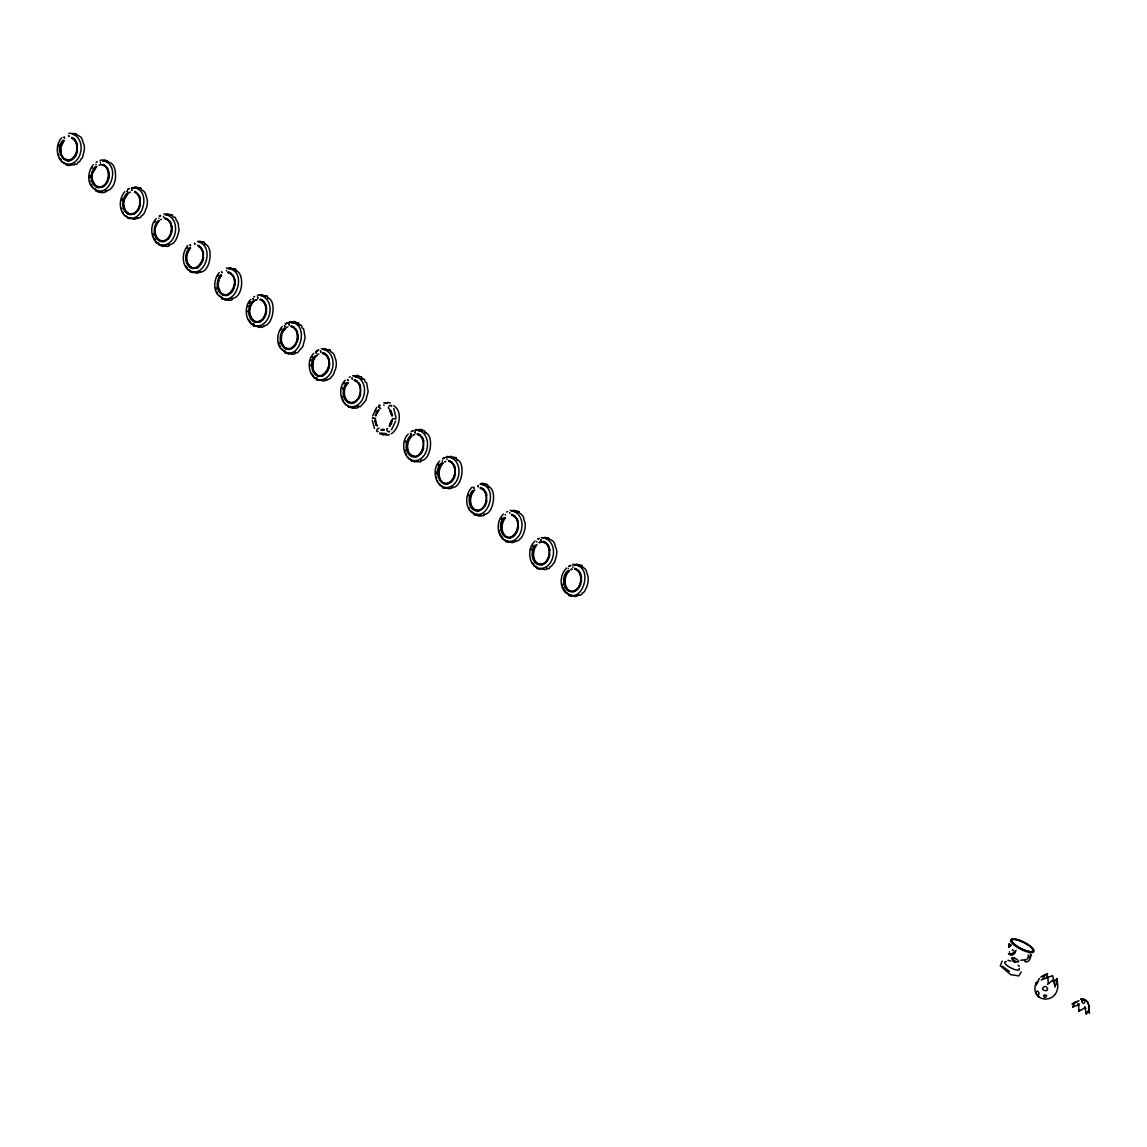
<?xml version="1.0" encoding="UTF-8"?>
<svg xmlns="http://www.w3.org/2000/svg" width="1147" height="1147" viewBox="0 0 1147 1147"><rect width="100%" height="100%" fill="white"/><g stroke="black" fill="none" stroke-linecap="round" stroke-linejoin="round"><path stroke-width="1.5" d="M342.265 387.6L342.394 388.79M405.221 442.054L405.493 440.993M468.205 495.948L468.478 494.887M531.19 549.829L531.462 548.768M89.953 180.681L90.126 181.713M278.893 342.336L279.467 343.77M341.878 396.231L342.451 397.651M404.862 450.111L405.436 451.545M436.347 477.066L436.534 478.098M1057.864 986.004L1056.788 978.592L1054.15 981.918M1088.833 1011.41L1089.349 1012.959L1089.091 1007.855M1053.089 980.9L1053.147 979.968L1047.469 984.456M1088.56 1007.496L1088.718 1009.948L1086.381 1014.077L1084.646 1006.908M60.705 148.465L61.006 154.071M92.219 174.272L91.989 177.713M92.19 175.405L92.075 178.846M123.475 203.521L123.948 200.08M186.674 256.24L186.459 258.548M249.444 311.296L250.247 306.765M285.216 348.272L281.445 342.681L281.416 334.809M281.072 338.179L282.133 332.644L285.116 328.228M312.902 361.749L313.274 370.639L317.59 375.729M344.129 390.969L344.774 397.593L348.201 402.167M1041.175 979.997L1047.985 977.273L1048.2 983.094M1079.485 1004.227L1078.567 1006.277L1078.954 1011.41L1084.589 1007.84M91.143 184.194L92.09 186.072M154.128 238.074L155.562 240.139M217.113 291.969L217.443 293.546M280.097 345.864L280.427 347.441M343.082 399.744L343.555 401.421M406.067 453.638L406.54 455.302M437.552 480.579L437.566 481.797M469.051 507.519L469.524 509.196M155.046 229.314L155.203 228.167M186.531 256.254L187.262 252.87M203.664 257.372L202.933 260.77M234.992 285.474L234.963 279.739M249.516 310.134L249.673 308.987M266.649 311.253L265.918 314.665M297.976 339.354L298.12 334.738M312.629 364.015L312.787 362.925M518.415 527.964L518.129 521.168M581.4 581.859L581.371 576.124M500.637 533.771L500.551 535.692M563.621 587.665L563.851 589.931M1016.084 950.218L1014.579 953.673L1012.17 954.935M1009.002 943.651L1008.801 946.963M1057.348 984.456L1057.061 980.556L1054.896 987.137M1089.349 1012.959L1089.033 1008.514M60.977 146.199C59.744 151.519 61.135 159.247 67.272 160.738M60.863 147.361L63.96 140.35M77.537 150.744L76.562 154.071M92.348 174.315L92.463 173.14M108.779 178.832L109.166 173.082L107.99 168.91M140.522 204.639L138.529 209.944L135.776 213.055M171.763 232.712L171.978 225.859M186.818 255.15L189.929 248.125M218.317 282.09L219.622 277.732M344.717 387.586L344.186 395.5M344.286 389.865L344.516 388.79M391.6 420.046L389.134 425.938M392.202 421.322L392.446 420.189M455.187 475.216L455.144 467.273M486.93 501.024L484.937 506.329M549.9 554.904L547.305 561.127M372.617 415.902L376.761 407.185M391.858 420.318L389.636 425.809M395.643 421.078L391.5 429.795M1035.856 983.553C1029.59 1001.503 1056.072 1005.432 1057.763 986.893M1037.289 983.094L1037.49 982.334M1008.729 947.465L1009.546 943.995M91.817 168.308L92.29 167.362M154.802 222.188L155.275 221.256M217.772 276.083L218.747 274.893M249.415 302.478L249.286 303.697M280.757 329.978L281.732 328.788M312.4 356.359L312.271 357.592M343.742 383.858L344.717 382.668M532.839 544.968L532.738 546.89M247.236 310.837L247.193 311.927M310.22 364.717L310.177 365.821M92.577 173.226L96.162 166.559M155.447 227.034L155.763 225.93M218.747 279.811L218.045 286.621M250.032 307.955L251.107 304.672M297.733 340.501L294.707 346.394M313.016 361.835L313.231 360.645M328.902 368.545L329.705 363.986L328.845 358.481M360.717 394.382L359.986 396.575M375.169 415.515L377.521 410.454M375.886 415.644L376.202 414.54M376.001 415.73L377.621 411.501M423.702 448.276L422.971 450.456M1015.31 950.92L1012.041 954.892M153.139 233.916L153.11 235.608M216.123 287.811L216.095 289.488M499.547 530.301L499.519 531.993M562.532 584.196L562.503 585.873M1046.652 973.817L1047.483 973.731L1046.537 977.961M1035.942 983.28L1037.519 981.502M1037.189 983.366L1037.375 982.836M1035.77 983.811L1036.056 982.965M384.102 405.407L383.801 404.862M1042.666 979.165L1045.462 974.506L1044.358 974.692M1078.725 1004.786L1072.674 1006.937L1074.825 1002.707L1076.961 1001.446M61.393 145.225L63.96 140.694M92.893 172.179L96.85 166.329M108.449 179.936L107.574 182.043M124.378 199.119L128.335 193.27M171.433 233.83L168.752 238.619L164.623 241.415M234.418 287.725L231.737 292.499L227.593 295.309M313.332 360.789L314.636 357.606M344.817 387.729L347.383 382.84M391.873 422.44L390.998 424.533M454.857 476.335L453.983 478.428M517.842 530.215L515.146 535.004M580.425 585.171L580.826 584.11M1021.26 971.996L1018.837 975.868L1010.794 974.706L1000.313 965.745L1002.177 961.071M1052.372 975.882L1047.383 977.373M128.278 189.456L129.037 188.409M159.777 216.396L160.537 215.349M285.746 324.171L286.951 323.024M317.232 351.111L318.436 349.978M443.201 458.886L444.405 457.753M156.25 225.041L159.103 220.826M187.75 251.996L190.603 247.766M202.532 261.846L198.761 266.936M219.235 278.936L221.428 275.065M250.734 305.876L252.254 302.822M265.043 316.758L265.516 315.74M282.219 332.816L285.073 328.601M313.719 359.771L315.898 355.9M328.013 370.653L328.501 369.621M345.204 386.711L348.057 382.496M376.689 413.651L378.868 410.139M59.099 144.608L58.97 146.3M122.069 198.503L121.955 200.18M247.795 306.765L248.469 305.862M310.765 360.645L311.454 359.742M1009.202 946.017L1010.034 944.483M1078.954 1011.41L1079.685 1010.048M76.089 155.089C67.702 170.96 52.074 149.397 63.271 140.178M359.513 397.593L355.427 402.21M421.953 452.448L422.497 451.488M579.952 586.203L578.131 588.884M1013.934 952.024L1011.941 954.003L1009.26 953.243M90.111 175.563L90.011 177.728M436.52 471.947L436.419 474.127M1009.36 971.423L1002.492 966.247M107.029 183.004L103.488 186.66M220.21 277.044L221.414 275.409M251.695 303.984L253.616 301.288M263.882 318.622L264.498 317.733M327.469 371.614L323.11 375.714M389.851 426.397L390.453 425.508M452.836 480.292L453.438 479.389M534.989 545.169C530.244 551.162 531.104 563.621 539.907 565.098M99.99 160.809C101.065 158.272 107.216 162.458 102.628 160.881M257.458 295.539L258.39 294.736L261.373 295.496M288.944 322.479L289.89 321.676L292.858 322.45M389.277 434.326C388.202 436.864 382.051 432.677 386.639 434.254M414.913 430.254L415.859 429.451L419.085 430.483M445.825 457.366L447.344 456.391L450.312 457.166M572.367 564.969L573.314 564.166L576.281 564.941M395.901 418.899L392.561 418.669M1039.34 978.463L1036.185 985.216M1008.5 946.39L1010.22 944.856M1008.987 946.533L1011.052 944.884M61.809 137.783C53.12 145.913 57.364 167.634 71.601 163.763C83.473 159.247 85.007 137.712 71.917 133.884M93.308 164.724C87.387 171.204 86.355 186.144 95.76 189.441M124.794 191.678C119.087 198.345 118.342 210.03 125.295 216.095M156.279 218.618C147.031 226.991 152.623 249.86 167.161 244.168C178.402 238.705 179.018 216.955 165.283 214.561M157.756 221.013C152.723 226.662 152.637 238.046 160.308 241.415M187.778 245.558C182.072 252.225 181.326 263.91 188.28 269.975M189.241 247.967C184.423 253.487 184.122 264.011 190.99 268.025M219.263 272.499C213.356 278.979 212.324 293.933 221.729 297.216M220.74 274.907C215.708 280.556 215.622 291.926 223.292 295.309M250.763 299.453C242.074 307.582 246.304 329.289 260.555 325.433C272.413 320.916 273.961 299.381 260.856 295.539M282.248 326.393C276.255 332.845 275.251 348.602 285.216 351.125M313.748 353.333C304.5 361.706 310.077 384.589 324.615 378.897C335.856 373.42 336.472 351.685 322.751 349.29M315.21 355.742C308.342 361.979 311.769 379.6 322.924 375.8M315.253 357.018L316.558 355.541M345.233 380.288C335.985 388.647 341.562 411.529 356.1 405.837C367.341 400.36 367.958 378.625 354.237 376.23M346.695 382.682C341.677 388.331 341.591 399.701 349.262 403.084M347.426 383.815L348.086 382.998M378.223 410.612L378.883 409.794M408.217 434.168C398.97 442.541 404.547 465.424 419.085 459.718C430.77 454.241 430.756 430.942 416.103 430.111M421.336 453.352L416.547 456.965M439.702 461.108C429.838 469.768 436.993 493.769 451.631 486.099C462.728 479.79 461.452 456.219 446.47 457.209M472.664 490.457C466.915 496.393 467.947 510.73 477.783 511.204M504.15 517.397C495.576 524.437 503.418 544.882 514.444 535.735M504.838 517.914C500.278 523.175 499.992 532.911 506.357 536.911L507.289 537.326M505.54 517.727C501.382 522.616 500.68 530.717 504.981 535.735M536.323 544.854C531.764 550.116 531.491 559.851 537.843 563.865L537.283 563.521M537.04 544.667C531.419 550.402 532.308 565.285 542.058 564.496L541.413 564.654C550.302 562.116 552.567 548.108 545.341 542.56M1040.773 977.101L1045.462 974.506M1073.793 1003.568L1072.259 1004.041L1075.857 1001.632M411.974 431.329L412.92 430.799M537.943 539.119L538.875 538.588M569.428 566.059L570.374 565.528M1043.999 995.324C1043.11 1000.815 1050.351 993.746 1044.057 995.281M1028.916 957.645L1031.253 954.949M375.714 409.866L375.255 411.486M438.699 463.746L438.226 465.367M501.683 517.641L501.21 519.261M95.488 166.387C89.724 171.835 89.351 183.979 97.323 187.535M126.973 193.341C121.424 198.675 120.851 209.915 128.005 214.131M127.661 193.499C122.328 198.789 121.539 209.93 128.636 214.059M159.146 220.453C153.641 225.859 152.967 237.845 160.924 241.343M252.942 301.116C247.394 306.45 246.82 317.69 253.974 321.906M252.899 302.364L254.304 301.044M262.505 320.185L263.222 319.44M284.427 328.056C278.664 333.505 278.291 345.634 286.277 349.19M285.101 329.117L285.804 328.386M316.601 356.057L317.303 355.326M410.397 435.831C404.633 441.28 404.26 453.409 412.246 456.965M411.773 436.161C407.142 440.735 406.138 448.792 409.895 454.183M441.882 462.771C431.716 469.754 441.05 492.264 452.176 481.109M442.527 463.316C437.279 468.42 436.749 478.815 443.373 483.03L442.799 482.686M443.258 463.101C437.81 468.177 437.523 479.131 443.545 483.116M472.105 487.117C465.51 493.597 464.449 506.099 471.704 512.48M474.026 490.271C468.779 495.361 468.234 505.77 474.858 509.971L475.03 510.057M474.758 490.056C469.926 494.816 468.98 503.519 473.482 508.795M483.661 508.049L478.657 511.089M503.605 514.057C493.841 521.77 497.669 544.868 512.48 540.983C524.767 536.452 525.828 513.412 511.691 510.945M535.09 541.011C525.326 548.725 529.154 571.823 543.979 567.937C556.266 563.406 557.327 540.366 543.191 537.9M545.929 562.675L546.646 561.944M566.589 567.951C559.994 574.432 558.919 586.934 566.188 593.314M567.851 570.561C560.596 576.353 562.718 593.917 574.002 591.694M569.227 570.891C564.41 575.651 563.464 584.339 567.966 589.63M1081.377 999.596L1080.976 998.722M1009.675 946.361L1010.937 945.472M102.886 160.752L104.406 159.863L107.675 161.039M165.942 245.788L162.473 246.376L161.082 244.885M228.927 299.668L225.457 300.27L224.052 298.765M260.34 295.467L261.86 294.578L265.373 296.471L263.265 296.084L265.143 295.754M291.911 353.563L288.442 354.165L287.037 352.659M354.896 407.443C353.448 410.397 347.068 405.221 351.971 406.827M386.381 434.398L382.912 434.985L381.521 433.48M417.866 461.338L414.411 461.94L413.006 460.434M294.005 347.125L290.578 349.19M411.759 435.76C406.31 440.219 405.049 449.997 410.497 454.9M569.213 570.489C563.263 575.307 562.46 586.418 569.328 590.805L568.769 590.461M577.414 589.63L575.034 591.264M169.598 244.856C168.967 248.555 161.383 244.397 166.2 245.659M232.583 298.736C231.952 302.435 224.368 298.277 229.185 299.539M295.553 352.631C294.922 356.33 287.352 352.172 292.17 353.434M358.538 406.525C357.907 410.225 350.322 406.052 355.154 407.314M106.872 190.975C105.538 193.083 99.316 193.456 98.097 190.99M1042.308 976.613L1047.483 973.731M1072.259 1004.041L1078.969 1000.686M1047.225 977.846L1047.985 977.273M1017.403 959.537L1014.622 958.505L1014.565 957.53M315.626 351.57L318.766 349.878M544.381 563.88L545.169 563.32M1078.868 1004.313L1078.037 1004.901L1077.836 1003.611M68.877 133.367L71.401 133.353M226.332 268.083L229.873 268.556M383.786 402.812L386.912 402.955M541.255 537.527C548.352 539.549 541.112 535.276 548.424 538.674M1072.674 1006.937L1074.151 1006.105M96.19 162.272L97.251 161.698M127.69 189.212L128.736 188.653M129.095 192.753L130.486 192.094M134.156 214.045L134.988 213.6M159.175 216.152L160.222 215.593M160.58 219.694L161.369 219.263M197.141 267.939L197.972 267.495M253.645 296.987L254.706 296.428M255.164 300.098L255.982 299.654M255.05 300.528L257.258 299.654M260.125 321.82L260.957 321.375M285.144 323.941L287.266 322.938M286.549 327.469L287.94 326.823M318.034 354.409L318.823 353.993M411.113 431.716L413.235 430.713M413.307 434.985L414.124 434.555M442.599 458.657L444.735 457.653M445.61 461.495L444.606 461.854L445.409 461.538M539.276 542.76L540.079 542.33M568.568 566.432L570.69 565.442M570.762 569.715L571.579 569.27M186.775 248.196L187.75 247.723M249.745 302.091L250.734 301.618M102.671 187.104L98.169 187.764M354.595 402.654L353.563 403.084M413.293 434.828L414.712 434.383M539.262 542.603L540.925 541.986M570.747 569.543L572.181 569.098M442.484 461.223L442.283 460.607M505.469 515.103L505.268 514.501M536.968 542.044L536.753 541.441M100.377 162.372L100.563 163.247M163.361 216.253L163.548 217.127M226.532 271.022L226.561 270.319M446.785 458.757L446.972 459.632M509.755 512.637L509.956 513.512M572.941 567.407L572.97 566.704M351.728 406.798L350.093 407.156M133.941 187.879L135.905 186.803L139.404 188.696L137.296 188.309L139.174 187.979M481.296 515.046C479.776 518.086 472.951 513.254 477.941 514.616M574.819 565.084L576.783 564.023L580.282 565.915L578.174 565.528L580.052 565.199M1025.762 959.595L1020.801 960.283M133.984 214.131L129.654 214.704M196.969 268.025L192.639 268.599M259.939 321.906L254.777 322.25M349.175 377.263L350.251 376.833M506.63 511.978L507.705 511.548M538.129 538.918L539.205 538.488M543.363 564.41L541.642 564.984M66.669 164.666L67.802 164.508M99.287 191.449L98.169 191.606M162.272 245.343L161.154 245.501M225.256 299.224L224.138 299.381M288.241 353.118L287.123 353.276M382.711 433.953L381.593 434.111M445.696 487.833L444.577 487.991M508.68 541.728L507.562 541.886M571.665 595.623L570.532 595.766M352.703 375.614L356.258 376.675M510.157 510.329L513.297 511.046M99 165.154L100.621 164.838M539.879 542.373C554.173 539.549 550.847 568.525 537.671 563.607M572.898 591.594C581.801 589.056 584.052 575.048 576.826 569.514L575.091 568.869M421.365 460.449C421.451 463.689 413.092 460.219 418.125 461.209M165.612 214.776L167.39 213.743L170.659 214.919M228.597 268.656L230.375 267.638L233.515 269.23M323.067 349.491L324.845 348.473L328.357 350.365L326.25 349.978L328.114 349.649M386.052 403.386L387.829 402.353L390.324 402.97M449.036 457.266L450.814 456.248L454.312 458.14L452.205 457.753L454.083 457.424M512.021 511.161L513.799 510.143L517.297 512.021L515.189 511.634L517.068 511.304M76.189 134.099C73.766 135.446 78.068 133.152 71.989 133.525M63.745 162.358C69.465 168.15 69.523 164.15 74.354 164.881C74.268 161.526 76.089 167.505 78.125 162.1C80.491 162.573 80.061 158.702 82.398 157.942C83.502 152.981 85.925 147.476 83.157 142.787C81.623 135.446 79.975 137.11 75.745 134.027M202.159 241.874C199.721 243.221 204.023 240.927 197.958 241.3M189.556 270.047L190.545 272.054L193.255 272.456M233.644 268.814L231.766 269.144L233.716 269.43M296.629 322.694L294.75 323.024L296.7 323.325M359.613 376.589L357.735 376.919M422.598 430.483L420.72 430.813M413.078 461.051L414.526 460.736M485.582 484.364L483.704 484.694M477.51 514.616L476.062 514.946M548.553 538.258L546.689 538.588M539.047 568.826C541.527 568.697 540.997 569.371 546.359 569.557C547.119 564.926 547.85 572.152 550.187 566.718C552.352 566.475 552.395 563.722 554.431 562.503C556.008 557.542 558.231 551.764 555.521 546.947C554.001 539.606 552.352 541.269 548.123 538.187M288.37 322.651C311.884 319.812 299.711 366.094 281.947 349.362M447.588 483.661L446.943 483.819C455.832 481.281 458.097 467.273 450.857 461.725L450.685 461.639M510.573 537.542L509.913 537.714C518.817 535.176 521.068 521.168 513.842 515.62L513.67 515.533M385.464 433.494L379.614 433.064M391.27 433.781C399.686 428.591 403.07 410.769 393.507 405.708M1009.532 951.781L1009.518 951.709M163.749 241.644L161.154 241.644M225.859 295.654L226.733 295.539M289.718 349.419L287.969 349.534M352.703 403.314L350.953 403.429M384.159 429.408L381.736 429.408M384.188 430.254L380.747 430.025M1081.148 999.352L1082.338 999.252M1045.146 986.32C1036.587 989.961 1052.545 993.789 1045.935 986.492M1081.263 999.18L1082.797 999.252M201.342 271.81C195.621 273.445 197.872 273.76 192.567 271.825M264.326 325.705L262.362 327.354L258.72 326.192L260.856 326.436L258.892 327.497L255.552 325.705M453.28 487.36C447.803 489.726 449.552 488.622 444.506 487.375M484.765 514.315C483.977 517.584 476.363 514.157 481.109 515.089M1037.347 991.094C1033.246 992.356 1039.942 998.248 1038.838 992.757M254.233 324.171L250.734 323.554L250.404 321.734M317.217 378.051L313.719 377.449L313.389 375.628M105.811 161.369C111.331 161.999 115.23 164.853 115.517 174.401C116.205 181.068 112.42 191.678 104.922 190.689M256.985 322.106L257.989 322.149C266.878 319.626 269.144 305.604 261.917 300.07L261.745 299.969M319.97 375.987L320.974 376.044C329.863 373.506 332.128 359.498 324.902 353.95L324.716 353.864M413.938 457.309L414.813 457.309M573.557 564.84C596.024 565.643 580.74 609.243 565.313 591.178M1013.088 950.318L1012.328 950.203M204.567 244.039C214.26 245.96 210.216 272.843 200.367 271.825M236.053 270.979C244.512 272.341 243.881 299.209 230.891 298.464M267.538 297.933C277.244 299.854 273.201 326.723 263.351 325.719M425.007 432.648C434.699 434.57 430.655 461.452 420.82 460.434M456.492 459.589C466.198 461.524 462.141 488.393 452.305 487.375M487.991 486.543C497.941 488.78 493.382 515.419 483.79 514.315M385.363 403.156L387.041 403.371M1082.496 999.152L1084.087 999.453M1012.357 950.046L1013.102 950.16M375.7 418.311L372.316 418.153L373.65 418.34M101.423 164.838C112.922 166.444 109.166 189.542 97.538 186.703M67.63 160.795L68.476 160.91M164.494 217.873L167.777 219.005M164.881 218.489L167.433 219.235C174.674 224.769 172.408 238.791 163.519 241.329L164.164 241.157C158.601 241.988 155.289 236.64 155.103 231.493M130.199 214.217L132.02 214.374C140.923 211.837 143.174 197.829 135.948 192.295L135.776 192.194M228.267 268.455C248.885 271.265 234.561 310.636 218.962 295.482M227.866 272.384L230.418 273.129C237.644 278.664 235.393 292.671 226.504 295.209L222.36 294.076M193.183 268.111L195.004 268.269C203.908 265.731 206.159 251.723 198.933 246.175L198.761 246.089M290.851 326.264L293.403 327.01C300.629 332.558 298.378 346.566 289.474 349.104L290.134 348.932C284.585 349.692 281.244 344.444 281.072 339.268M322.508 352.846L323.712 353.004M322.336 353.219L323.956 353.534M480.206 484.005C500.809 486.815 486.5 526.201 470.887 511.032M445.108 483.661L445.925 483.776M140.68 188.208C141.755 191.578 145.009 189.542 146.099 196.08C148.092 200.309 147.719 205.772 145.483 209.93C145.11 212.152 143.518 215.134 141.368 215.837C141.683 219.149 134.142 217.543 137.941 217.959C132.794 220.31 134.6 219.149 129.582 217.93M94.828 189.155L96.663 191.377M172.165 215.149C173.814 220.038 174.918 214.03 176.251 220.281C179.262 222.332 177.857 226.705 179.19 229.873C177.613 236.167 175.419 245.644 167.906 244.583M126.571 216.166L128.149 218.331M203.664 242.089L205.485 244.325M157.813 243.035L159.648 245.272M235.149 269.043L236.985 271.265M190.689 272.154L193.083 272.499M266.649 295.983L268.47 298.206M220.798 296.93L222.633 299.166M298.134 322.924L299.969 325.16L298.019 324.873L301.518 325.476L302.019 327.827L303.625 328.888L305.159 337.648L302.837 346.552L297.403 352.803L293.876 352.358L295.826 352.645M252.541 323.941L254.118 326.106M329.633 349.878C330.709 353.247 333.963 351.211 335.039 357.749C337.032 361.965 336.673 367.441 334.422 371.585C334.25 373.836 332.372 376.173 330.823 377.463C330.953 379.729 323.096 380.03 327.311 379.585C322.307 381.965 323.153 380.718 318.536 379.6M283.782 350.824L285.603 353.047M361.119 376.818L362.939 379.04L361.004 378.754L364.502 379.37L365.004 381.722L366.61 382.783L368.144 391.528L365.821 400.446L360.387 406.698L356.86 406.239L358.796 406.54M315.525 377.822L317.102 379.987M347.297 405.206L348.588 406.941M424.103 430.698L425.924 432.935M455.588 457.653L457.424 459.875M410.282 459.101L411.572 460.822M487.088 484.593L488.909 486.815M441.495 485.597L443.072 487.762M518.573 511.533C519.333 514.53 523.577 513.412 524.036 520.007C526.444 524.193 524.968 529.627 523.405 533.943C522.502 535.635 521.441 538.129 519.777 539.133C519.333 541.427 512.422 541.513 515.835 541.284C510.687 543.649 512.508 542.474 507.476 541.269M472.736 512.48L474.557 514.716M504.479 539.491L506.042 541.656M581.558 565.428C582.633 568.797 585.902 566.761 586.977 573.299C589.257 577.801 588.139 583.293 586.389 587.823C585.228 589.443 584.597 592.727 582.26 593.056C582.576 596.368 575.02 594.763 578.819 595.164C573.672 597.53 575.493 596.368 570.46 595.15M536.438 567.493L537.542 568.597M567.464 593.386L569.027 595.551M138.73 187.922L141.124 188.266M96.219 191.32L98.613 191.678M163.921 213.901L166.889 214.661M172.609 215.22L168.795 215.249L170.731 215.55M127.704 218.26L130.098 218.618M201.714 241.802L204.109 242.16M158.745 243.322L156.25 242.72L155.978 241.587M159.204 245.214L161.598 245.558M233.199 268.742L235.594 269.101M264.699 295.697L267.079 296.041M222.188 299.095L224.568 299.453M293.532 322.837C288.499 323.196 295.396 319.827 296.184 322.608L298.578 322.995M253.673 326.035L256.068 326.393M321.375 348.616L324.357 349.391M327.684 349.577L330.064 349.935M285.173 352.989L287.553 353.333M356.516 376.718C351.469 377.076 358.38 373.721 359.154 376.503L361.563 376.876M316.658 379.929L319.052 380.288M348.143 406.87L350.538 407.228M422.153 430.412L424.548 430.77M419.501 430.612C414.311 430.742 422.067 427.53 422.454 430.885M379.643 433.81L382.037 434.168M453.638 457.352L456.033 457.71M411.128 460.764L413.522 461.108M480.779 483.633L482.471 484.507L480.349 484.263L482.299 483.188L487.532 484.651M442.627 487.704L445.022 488.063M516.623 511.247L519.018 511.605M474.112 514.645L476.507 515.003M505.612 541.599L507.992 541.943M579.608 565.141L582.002 565.485M536.638 566.661L534.158 566.059L533.656 563.707M537.097 568.539L539.491 568.898M568.597 595.479L570.977 595.838M1082.983 999.195L1084.589 999.625M1013.288 960.326C1010.478 960.354 1016.873 963.91 1015.898 961.731M1007.955 960.283L1010.923 961.1M1011.224 954.892L1008.973 953.63M103.402 160.824C122.7 165.326 108.033 202.46 92.993 187.692M165.197 218.833C176.122 221.557 171.448 244.54 159.763 240.282M129.023 213.643C140.077 216.281 144.063 195.721 134.486 192.094M197.872 241.659C216.31 246.132 203.994 282.119 187.535 269.201L187.42 267.853M228.339 271.868L231.479 273.445M228.181 272.714C244.583 278.033 225.113 308.815 218.346 287.524M259.681 299.654C270.592 302.392 265.918 325.361 254.247 321.103M224.74 295.453L223.106 294.894M291.324 325.762L294.464 327.325M291.166 326.608C301.718 329.318 297.819 351.082 286.492 348.373M322.809 352.703L323.64 352.932M322.665 353.548C339.053 358.868 319.597 389.65 312.816 368.359M287.711 349.348L286.09 348.788M354.294 379.643L357.448 381.22M354.638 380.259L356.387 380.904C363.613 386.439 361.362 400.446 352.459 402.984L353.118 402.826C348.688 403.472 345.72 400.274 344.559 396.317M354.151 380.489C365.076 383.213 360.402 406.196 348.717 401.937M350.695 403.242L349.075 402.669M417.279 433.537L420.433 435.114M417.623 434.154L419.372 434.785C426.598 440.333 424.347 454.341 415.443 456.879L409.809 454.427M417.135 434.383C429.265 437.394 421.609 462.513 410.454 455.029M448.778 460.477L452.076 462.184L454.814 466.255M449.122 461.094L449.911 461.309M448.62 461.323C459.173 464.033 455.273 485.812 443.946 483.088M480.263 487.432L483.417 488.995M480.607 488.048L482.357 488.679C489.583 494.214 487.317 508.236 478.428 510.759L473.439 508.924M480.12 488.264C490.672 490.973 486.758 512.752 475.432 510.028M511.763 514.372L515.06 516.078L517.799 520.15M512.107 514.989L512.895 515.204M511.605 515.218C523.735 518.215 516.078 543.348 504.924 535.864M543.248 541.312L544.079 541.542M543.592 541.929L545.169 542.474M574.733 568.252L578.705 570.618M574.59 569.098C585.515 571.823 580.841 594.806 569.156 590.547M101.266 191.477L102.513 192.28M501.956 536.524L501.01 536.136M1084.532 999.567L1085.836 1000.241M71.716 137.382L72.519 137.726M72.017 137.984L72.964 138.4C80.19 143.949 77.939 157.956 69.035 160.494L64.046 158.644L61.451 154.788M71.501 138.214C81.423 141.87 76.677 163.577 65.293 159.447M103.201 164.322L107.503 168.007M103.517 164.924L104.449 165.34C111.689 170.889 109.424 184.896 100.535 187.434L95.545 185.599L92.936 181.742M134.701 191.262L139.475 195.85M97.939 187.463L94.283 184.696L92.377 179.749M129.396 214.002L125.281 210.446L123.618 204.553M197.685 245.157L200.137 246.634M192.381 267.882L190.875 267.136M260.656 299.052L263.122 300.528M255.365 321.777L251.781 319.009L249.673 313.403M318.35 375.671L316.844 374.911M443.186 482.772L444.319 483.446M570.274 591.221L567.908 589.759M1010.206 954.906L1008.485 953.673M186.574 266.907L185.542 265.703M249.559 320.802L248.526 319.597M312.543 374.682L311.511 373.478M532.982 563.292L532.05 562.632M563.994 590.031L564.797 590.332M95.875 164.222L96.076 164.537M158.859 218.116L159.06 218.432M62.325 162.2L61.58 161.412M345.749 404.705L344.932 403.257M408.719 458.585L407.916 457.137M440.219 485.539L439.358 483.403M568.252 568.382L568.453 568.711M503.203 539.42L502.329 537.298M96.405 186.301L97.137 186.732M198.216 246.304C212.023 253.845 193.026 280.786 186.846 260.584M127.891 213.242L128.622 213.672M191.621 267.954L187.721 263.824M324.458 353.276L326.106 354.409M254.605 321.848L250.706 317.719L249.573 311.238M285.345 347.971L286.09 348.401M544.897 541.886L548.381 545.226L550.044 550.302M134.973 187.405L131.489 187.764C153.698 186.388 142.701 229.472 124.564 215.306M123.116 212.812L122.571 211.822M66.598 164.05L67.128 164.752M1085.75 1000.227L1087.714 1002.191M73.293 138.17L74.842 139.504M222.231 294.392L218.805 289.804L218.088 284.284M1037.777 991.28L1038.594 992.198M61.293 159.533L59.587 157.928M1018.149 965.201L1019.368 966.434M483.561 489.138L485.884 492.235M122.012 209.041L121.41 208.195M59.027 155.16L58.425 154.3M1038.852 996.987L1037.892 996.04L1038.723 996.872M1086.811 1001.159L1088.345 1003.295M326.78 355.054L327.397 355.799M263.796 301.174L264.412 301.905M200.811 247.279L202.46 249.731M579.321 571.349L579.88 572.167M421.867 436.62L422.899 438.34M389.636 410.067L391.744 415.658M358.882 382.74L359.441 383.557M295.897 328.845L297.69 332.558M232.913 274.965L234.705 278.664M169.942 221.07L170.487 221.901M75.458 140.235L77.509 145.024M390.023 409.966L392.088 415.974M1056.788 978.592L1057.219 979.337M393.794 408.518L396.002 417.709M374.481 428.462L372.259 420.404M390.926 410.497L392.589 415.572M377.22 425.996L376.044 423.257M327.942 356.617L328.429 357.52M264.957 302.722L265.444 303.625M251.896 318.651L251.007 316.816M93.954 183.047L94.441 183.936M1087.7 1002.406L1089.449 1006.937M1057.061 980.556L1057.534 981.56M580.368 573.07L581.113 575.063M359.929 384.46L360.674 386.453M376.675 425.494L375.542 420.103M375.958 425.451L374.696 420.132M170.975 222.79L171.39 223.765M1088.274 1003.625L1088.919 1006.12M486.299 493.196L486.887 495.303M423.315 439.315L423.917 441.409M265.86 304.586L266.721 308.944M219.192 288.858L219.521 289.876M202.876 250.706L203.65 253.917M187.305 262.864L186.689 259.523M139.891 196.811L140.493 198.918M1052.516 975.552L1054.079 980.871M1053.147 979.968L1054.724 985.459M1085.191 1007.152L1085.636 1008.858L1085.564 1007.812M92.506 181.011L92.219 178.688M1030.25 954.132C1032.458 957.444 1027.038 964.871 1024.386 960.842C1025.948 959.293 1029.26 959.121 1028.185 954.964M1086.223 1012.4L1086.381 1014.077M375.413 420.218L375.499 421.35M186.545 259.681L186.588 257.344M1029.82 946.318A12.904 3.67 27.1 0 1 1029.934 952.497A12.904 3.67 27.1 0 1 1012.6 943.752A12.904 3.67 27.1 0 1 1017.016 939.852M1018.407 940.296A12.904 3.67 27.1 0 1 1019.869 940.827M1021.375 941.443A12.904 3.67 27.1 0 1 1022.895 942.146M1024.4 942.906A12.904 3.67 27.1 0 1 1028.601 945.429M1019.167 968.498A8.23 2.337 27.1 0 1 1010.421 967.667A8.23 2.337 27.1 0 1 1006.277 961.573M1018.106 960.483A3.957 1.118 27.1 0 1 1016.529 961.587A3.957 1.118 27.1 0 1 1011.668 958.519A3.957 1.118 27.1 0 1 1014.765 958.376M389.134 408.705A1.979 1.219 -49.4 0 1 389.277 406.009A1.979 1.219 -49.4 0 1 391.586 406.353M389.593 431.2A1.979 1.09 54.5 0 1 387.299 430.871A1.979 1.09 54.5 0 1 387.557 428.462M378.18 431.516A1.979 1.219 -49.4 0 1 376.761 430.211A1.979 1.219 -49.4 0 1 379.127 428.275M380.704 408.518A1.979 1.09 54.5 0 1 378.682 406.167A1.979 1.09 54.5 0 1 380.259 405.421M1081.65 1001.159C1084.058 1007.941 1087.614 996.872 1081.664 1001.102M68.634 135.532L68.834 136.407L68.634 135.532M131.618 189.427L131.819 190.302L131.618 189.427M194.603 243.307L194.789 244.182L194.603 243.307M257.588 297.202L257.774 298.077L257.588 297.202M289.073 324.142L289.273 325.017L289.073 324.142M320.572 351.082L320.759 351.957L320.572 351.082M352.057 378.037L352.258 378.911L352.057 378.037M415.042 431.917L415.228 432.792L415.042 431.917M478.027 485.812L478.213 486.686L478.027 485.812M541.011 539.692L541.198 540.567L541.011 539.692M64.103 137.124L64.59 137.884L64.103 137.124M127.088 191.004L127.575 191.778L127.088 191.004M190.072 244.899L190.56 245.659L190.072 244.899M221.557 271.839L222.045 272.613L221.557 271.839M253.057 298.779L253.544 299.553L253.057 298.779M284.542 325.734L285.03 326.494L284.542 325.734M316.042 352.674L316.529 353.448L316.042 352.674M347.527 379.614L348.014 380.388L347.527 379.614M379.026 406.554L379.514 407.328L379.026 406.554M410.511 433.509L410.999 434.269L410.511 433.509M473.496 487.389L473.983 488.163L473.496 487.389M1015.138 944.927A12.517 3.556 27.1 0 0 1033.562 951.178A12.517 3.556 27.1 0 0 1018.808 939.895A12.517 3.556 27.1 0 0 1015.138 944.927M1015.511 945.128A11.728 3.326 27.1 0 0 1032.773 950.978A11.728 3.326 27.1 0 0 1018.966 940.411A11.728 3.326 27.1 0 0 1015.511 945.128"/></g></svg>
